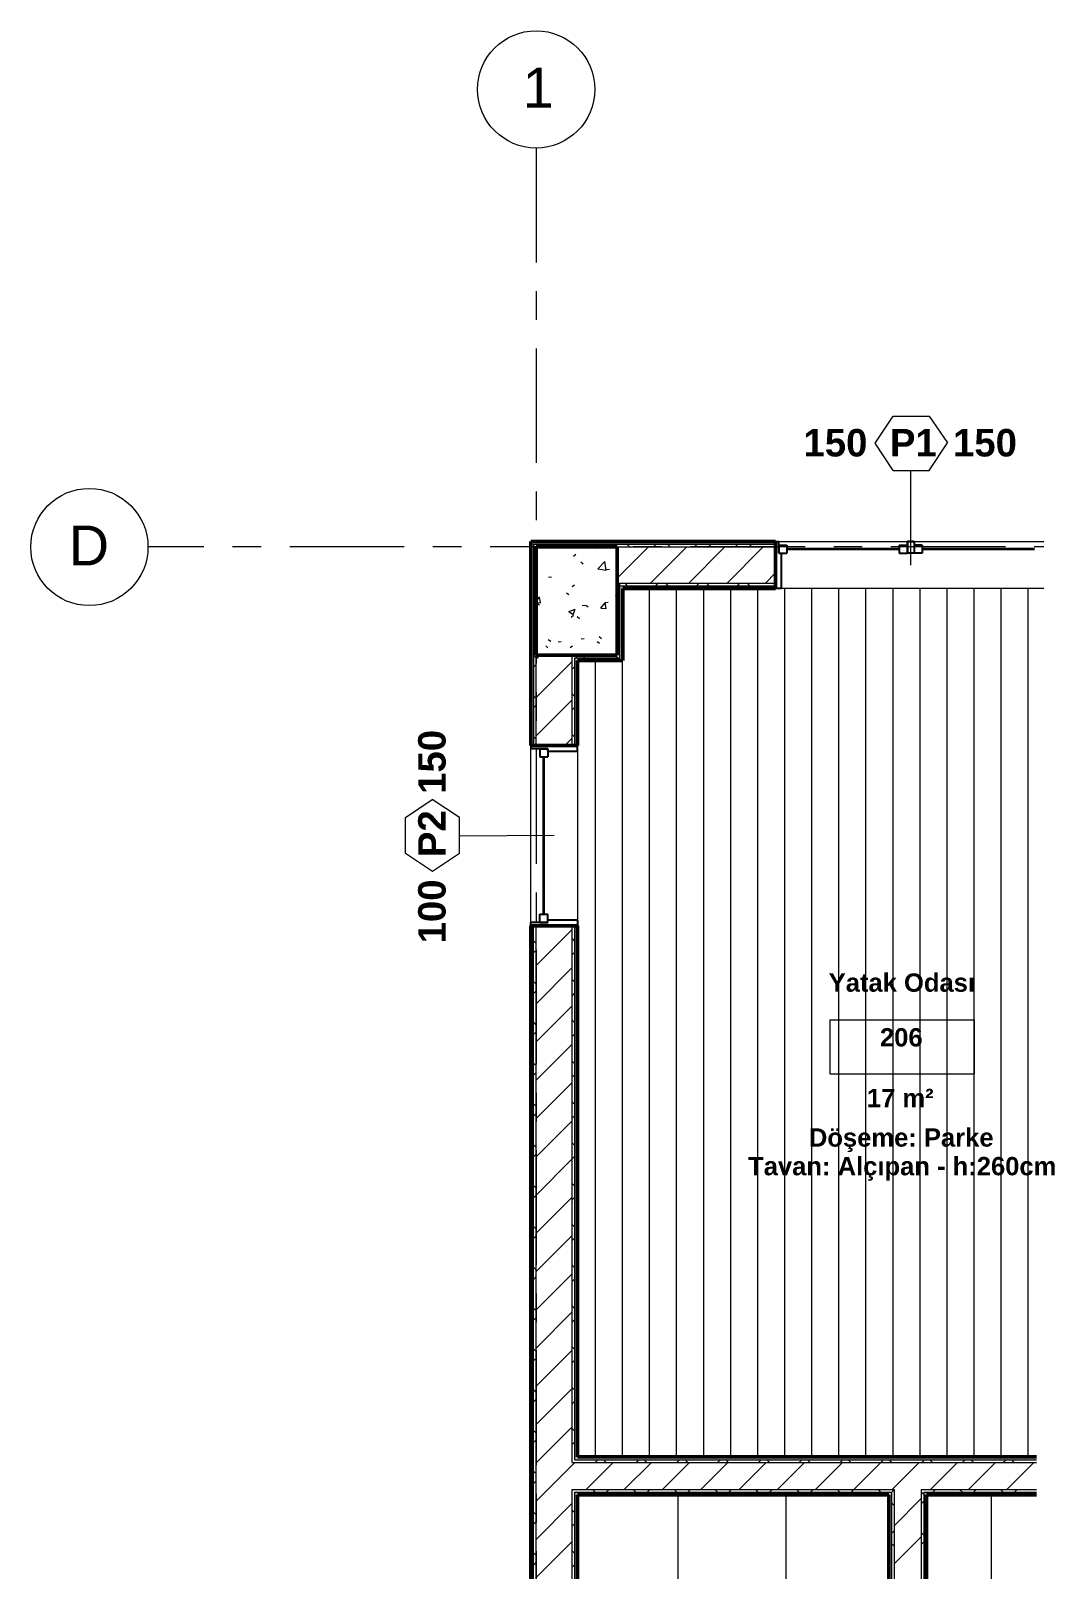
# Model space of a CAD drawing. Header units: centimetres. Extents: x -1798 to 30, y -905 to 1164.
# Drawn here: x -1798 to -1242, y 311 to 1164 of the extents above; entities that cross this region are included whole.
import ezdxf

# ---------------------------------------------------------------- set-up
doc = ezdxf.new("R2010")
doc.units = ezdxf.units.CM
doc.linetypes.add('Grid Line', pattern=[2.2225, 1.27, -0.3175, 0.3175, -0.3175])
for name, color, linetype, lineweight in [('A-AREA-IDEN', 2, 'Continuous', 9), ('A-FLOR-PATT', 8, 'Continuous', 18), ('A-GLAZ', 151, 'Continuous', 18), ('A-GLAZ-IDEN', 152, 'Continuous', 18), ('A-WALL', 113, 'Continuous', 18), ('A-WALL-PATT', 111, 'Continuous', 50), ('S-COLS', 52, 'Continuous', 18), ('S-GRID', 1, 'Continuous', 9), ('S-GRID-IDEN', 1, 'Continuous', 9)]:
    doc.layers.add(name, color=color, linetype=linetype, lineweight=lineweight)
doc.styles.add('Arial', font='arial.ttf', dxfattribs={"height": 22.129491})
doc.styles.add('Arial_B', font='arialbd.ttf', dxfattribs={"height": 10.147562})
doc.styles.add('Arial_B_1', font='arialbd.ttf', dxfattribs={"height": 15.221343})

msp = doc.modelspace()

# ---------------------------------------------------------------- hatches: boundary and pattern name
at = {"layer": 'A-GLAZ', "ltscale": 50}
h = msp.add_hatch(dxfattribs=at)
h.set_pattern_fill('FP_5', color=256, angle=180, style=0, pattern_type=2)
h.set_pattern_definition([(45, (-0.0004, 4e-05), (-35.3553, 35.3553), []), (135, (-0.0004, 4e-05), (-35.3553, -35.3553), [])])
h.paths.add_polyline_path([(-1308.25, 874.48), (-1308.25, 880.83), (-1312.06, 880.83), (-1312.06, 874.48)], flags=0)
at = {"layer": 'A-WALL-PATT', "lineweight": 5, "ltscale": 50}
for points in [[(-1520.9, 817.83), (-1519.4, 817.83), (-1519.4, 880.83), (-1520.9, 880.83), (-1520.9, 854.78)], [(-1472.9, 879.33), (-1472.9, 880.83), (-1519.4, 880.83), (-1519.4, 879.33), (-1517.9, 879.33)], [(-1469.9, 814.83), (-1469.9, 854.83), (-1471.4, 854.78), (-1471.4, 814.83)], [(-1472.9, 814.83), (-1471.4, 814.83), (-1471.4, 816.33), (-1496.4, 816.33), (-1496.4, 814.83), (-1494.9, 814.83)], [(-1320.9, 21.83), (-1320.9, 352.33), (-1322.4, 352.33), (-1322.4, 21.83)]]:
    msp.add_hatch(color=256, dxfattribs=at).paths.add_polyline_path(points, flags=0)
at = {"layer": 'A-WALL-PATT', "lineweight": 18, "ltscale": 50}
h = msp.add_hatch(color=256, dxfattribs=at)
h.paths.add_polyline_path([(-950.9, 879.33), (-947.9, 879.33), (-947.9, 880.83), (-967.9, 880.83), (-967.9, 879.33)], flags=0)
h.paths.add_polyline_path([(-1017.9, 879.33), (-1017.9, 880.83), (-1235.15, 880.83), (-1235.15, 879.33), (-1070.53, 879.33)], flags=0)
h.paths.add_polyline_path([(-1385.15, 879.33), (-1385.15, 880.83), (-1472.9, 880.83), (-1472.9, 879.33), (-1446.5, 879.33)], flags=0)
at = {"layer": 'A-WALL-PATT', "lineweight": 5, "ltscale": 50}
h = msp.add_hatch(color=256, dxfattribs=at)
h.paths.add_polyline_path([(-950.9, 854.83), (-950.9, 856.33), (-967.9, 856.33), (-967.9, 854.83)], flags=0)
h.paths.add_polyline_path([(-1022.4, 854.83), (-1017.9, 854.83), (-1017.9, 856.33), (-1123.9, 856.33), (-1123.9, 854.83), (-1027.48, 854.83)], flags=0)
h.paths.add_polyline_path([(-1143.4, 854.83), (-1141.9, 854.83), (-1141.9, 856.33), (-1235.15, 856.33), (-1235.15, 854.83), (-1195.85, 854.83)], flags=0)
h.paths.add_polyline_path([(-1385.15, 854.83), (-1385.15, 856.33), (-1471.4, 856.33), (-1471.4, 854.83), (-1446.5, 854.83)], flags=0)
at = {"layer": 'A-WALL-PATT', "lineweight": 18, "ltscale": 50}
h = msp.add_hatch(color=256, dxfattribs=at)
h.paths.add_polyline_path([(-1519.4, 257.83), (-1519.4, 667.83), (-1520.9, 667.83), (-1520.9, 257.83)], flags=0)
h.paths.add_polyline_path([(-1520.9, 767.83), (-1519.4, 767.83), (-1519.4, 817.83), (-1520.9, 817.83), (-1520.9, 789.99)], flags=0)
at = {"layer": 'A-WALL-PATT', "lineweight": 5, "ltscale": 50}
h = msp.add_hatch(color=256, dxfattribs=at)
h.paths.add_polyline_path([(-1494.9, 260.83), (-1494.9, 353.83), (-1496.4, 353.83), (-1496.4, 260.83)], flags=0)
h.paths.add_polyline_path([(-1494.9, 371.83), (-1494.9, 667.83), (-1496.4, 667.83), (-1496.4, 371.83)], flags=0)
h.paths.add_polyline_path([(-1496.4, 767.83), (-1494.9, 767.83), (-1494.9, 814.83), (-1496.4, 814.83), (-1496.4, 789.99)], flags=0)
at = {"layer": 'A-WALL-PATT', "lineweight": 18, "ltscale": 50}
h = msp.add_hatch(color=256, dxfattribs=at)
h.paths.add_polyline_path([(-535.9, 371.83), (-535.9, 373.33), (-542.9, 373.33), (-542.9, 371.83)], flags=0)
h.paths.add_polyline_path([(-632.9, 371.83), (-632.9, 373.33), (-908.9, 373.33), (-908.9, 371.83), (-694.56, 371.83)], flags=0)
h.paths.add_polyline_path([(-926.9, 371.83), (-926.9, 373.33), (-935.4, 373.33), (-935.4, 371.83)], flags=0)
h.paths.add_polyline_path([(-1015.4, 371.83), (-1015.4, 373.33), (-1123.9, 373.33), (-1123.9, 371.83), (-1070.53, 371.83)], flags=0)
h.paths.add_polyline_path([(-1141.9, 371.83), (-1141.9, 373.33), (-1150.4, 373.33), (-1150.4, 371.83)], flags=0)
h.paths.add_polyline_path([(-1240.4, 371.83), (-1240.4, 373.33), (-1494.9, 373.33), (-1494.9, 371.83), (-1321.18, 371.83)], flags=0)
at = {"layer": 'A-WALL-PATT', "lineweight": 5, "ltscale": 50}
h = msp.add_hatch(color=256, dxfattribs=at)
h.paths.add_polyline_path([(-516.4, 352.33), (-516.4, 353.83), (-542.9, 353.83), (-542.9, 352.33), (-535.9, 352.33)], flags=0)
h.paths.add_polyline_path([(-632.9, 352.33), (-632.9, 353.83), (-935.4, 353.83), (-935.4, 352.33), (-694.56, 352.33)], flags=0)
h.paths.add_polyline_path([(-1015.4, 352.33), (-1015.4, 353.83), (-1150.4, 353.83), (-1150.4, 352.33), (-1070.53, 352.33)], flags=0)
h.paths.add_polyline_path([(-1240.4, 352.33), (-1240.4, 353.83), (-1302.9, 353.83), (-1302.9, 352.33), (-1301.4, 352.33)], flags=0)
h.paths.add_polyline_path([(-1321.18, 352.33), (-1320.9, 352.33), (-1320.9, 353.83), (-1494.9, 353.83), (-1494.9, 352.33), (-1322.4, 352.33)], flags=0)
at = {"layer": 'A-WALL-PATT', "lineweight": 18, "ltscale": 50}
h = msp.add_hatch(color=256, dxfattribs=at)
h.paths.add_polyline_path([(-1301.4, 2.33), (-1301.4, 218.83), (-1302.9, 218.83), (-1302.9, 2.33)], flags=0)
h.paths.add_polyline_path([(-1302.9, 236.83), (-1301.4, 236.83), (-1301.4, 352.33), (-1302.9, 352.33), (-1302.9, 271.64)], flags=0)
at = {"layer": 'S-COLS', "ltscale": 50}
h = msp.add_hatch(dxfattribs=at)
h.set_pattern_fill('FP_2', color=256, style=0, pattern_type=2)
h.set_pattern_definition([(50, (0, 0), (36.4365, -3.1877), [3.81, -41.91]), (355, (0, 0), (-7.04845, 38.2117), [3.048, -33.528]), (100.451, (3.036, -0.266), (29.3886, 35.02294), [3.238, -35.618]), (46.184, (0, 10.16), (54.216, -8.4084), [5.715, -62.865]), (96.636, (4.52, 9.46), (47.4805, 49.4854), [4.857, -53.427]), (351.184, (0, 10.16), (47.481, 49.4846), [4.572, -50.292]), (21, (5.08, 7.62), (30.32265, -20.4528), [3.81, -41.91]), (326, (5.08, 7.62), (12.3607, 36.8379), [3.048, -33.528]), (71.451, (7.607, 5.916), (42.6833, 16.3839), [3.238, -35.618]), (37.5, (0, 0), (0.61807, 16.91082), [1.676, -31.445, 1.676, -32.36, -33.655]), (37.5, (0, 0), (0.61807, 16.91082), [-67.158, 1.676, -31.979]), (7.5, (0, 0), (13.36414, 20.03578), [1.676, -17.729, 1.676, -30.683, -12.827]), (7.5, (0, 0), (13.36414, 20.03578), [-51.765, 1.676, -11.151]), (327.5, (-11.328, 0), (27.11816, -1.14606), [1.676, -11.024, 1.676, -37.948, -52.578]), (327.5, (-11.328, 0), (27.11816, -1.14606), [-52.324, 1.676, -50.902]), (317.5, (-16.408, 0), (29.6258, 5.08507), [1.676, -14.834, 1.676, -24.638, -37.338]), (317.5, (-16.408, 0), (29.6258, 5.08507), [-42.824, 1.676, -35.662])])
h.paths.add_polyline_path([(-1472.9, 817.83), (-1472.9, 877.83), (-1517.9, 877.83), (-1517.9, 817.83)], flags=0)

# ---------------------------------------------------------------- linework, layer by layer
at = {"layer": 'A-AREA-IDEN', "ltscale": 50}
for p, q in [((-1355.06, 615.76), (-1355.06, 585.76)), ((-1355.06, 615.76), (-1275.06, 615.76)), ((-1275.06, 615.76), (-1275.06, 585.76)), ((-1355.06, 585.76), (-1275.06, 585.76))]:
    msp.add_line(p, q, dxfattribs=at)
at = {"layer": 'A-FLOR-PATT', "linetype": 'Continuous', "ltscale": 50}
for p, q in [((-1455, 373.33), (-1455, 854.78)), ((-1440, 373.33), (-1440, 854.78)), ((-1425, 373.33), (-1425, 854.79)), ((-1410, 373.33), (-1410, 854.79)), ((-1395, 373.33), (-1395, 854.79)), ((-1380, 373.33), (-1380, 854.79)), ((-1365, 373.33), (-1365, 854.8)), ((-1350, 373.33), (-1350, 854.8)), ((-1335, 373.33), (-1335, 854.8)), ((-1320, 373.33), (-1320, 854.8)), ((-1305, 373.33), (-1305, 854.8)), ((-1290, 373.33), (-1290, 854.81)), ((-1275, 373.33), (-1275, 854.81)), ((-1260, 373.33), (-1260, 854.81)), ((-1245, 373.33), (-1245, 854.81)), ((-1485, 373.33), (-1485, 814.83)), ((-1470, 373.33), (-1470, 814.83)), ((-1439.4, 352.33), (-1439.4, 20.33)), ((-1379.4, 352.33), (-1379.4, 23.33)), ((-1265.4, 235.33), (-1265.4, 352.33))]:
    msp.add_line(p, q, dxfattribs=at)
at = {"layer": 'A-GLAZ', "lineweight": 25, "ltscale": 50}
for p, q in [((-1385.15, 880.83), (-1383.25, 880.83)), ((-1383.25, 874.48), (-1383.25, 880.83)), ((-1383.25, 878.93), (-1383.25, 874.48)), ((-1383.25, 878.93), (-1378.8, 878.93)), ((-1378.8, 878.93), (-1378.8, 874.48)), ((-1316.5, 878.93), (-1316.5, 874.48)), ((-1316.5, 878.93), (-1312.06, 878.93)), ((-1312.06, 880.83), (-1312.06, 874.48)), ((-1308.25, 880.83), (-1312.06, 880.83)), ((-1312.06, 880.83), (-1308.25, 880.83)), ((-1312.06, 874.48), (-1312.06, 880.83)), ((-1312.06, 878.93), (-1312.06, 874.48)), ((-1308.25, 880.83), (-1308.25, 874.48)), ((-1308.25, 880.83), (-1308.25, 874.48)), ((-1308.25, 878.93), (-1308.25, 874.48)), ((-1303.8, 878.93), (-1308.25, 878.93)), ((-1303.8, 878.93), (-1303.8, 874.48)), ((-1383.25, 874.48), (-1378.8, 874.48)), ((-1381.98, 874.48), (-1381.98, 854.83)), ((-1316.5, 874.48), (-1312.06, 874.48)), ((-1308.25, 874.48), (-1312.06, 874.48)), ((-1308.25, 874.48), (-1312.06, 874.48)), ((-1303.8, 874.48), (-1308.25, 874.48)), ((-1381.98, 854.83), (-1385.15, 854.83)), ((-1520.9, 767.83), (-1520.9, 765.92)), ((-1494.9, 764.65), (-1494.9, 767.83)), ((-1511.46, 765.92), (-1520.9, 765.92)), ((-1515.9, 765.92), (-1511.46, 765.92)), ((-1515.9, 765.92), (-1515.9, 761.48)), ((-1515.9, 761.48), (-1511.46, 761.48)), ((-1511.46, 765.92), (-1511.46, 761.48)), ((-1511.46, 764.65), (-1511.46, 765.92)), ((-1511.46, 764.65), (-1494.9, 764.65)), ((-1515.9, 674.18), (-1511.46, 674.18)), ((-1515.9, 669.73), (-1515.9, 674.18)), ((-1511.46, 669.73), (-1511.46, 674.18)), ((-1511.46, 669.73), (-1520.9, 669.73)), ((-1520.9, 667.83), (-1520.9, 669.73)), ((-1515.9, 669.73), (-1511.46, 669.73)), ((-1494.9, 671), (-1511.46, 671)), ((-1511.46, 669.73), (-1511.46, 671)), ((-1494.9, 671), (-1494.9, 667.83))]:
    msp.add_line(p, q, dxfattribs=at)
at = {"layer": 'A-GLAZ', "lineweight": 35, "ltscale": 50}
for p, q in [((-1316.5, 876.71), (-1378.8, 876.71)), ((-1241.5, 876.71), (-1303.8, 876.71)), ((-1513.68, 674.18), (-1513.68, 761.48))]:
    msp.add_line(p, q, dxfattribs=at)
at = {"layer": 'A-GLAZ-IDEN', "ltscale": 50}
for p, q in [((-1329.88, 935.33), (-1319.88, 950.33)), ((-1319.88, 950.33), (-1299.88, 950.33)), ((-1299.88, 950.33), (-1289.88, 935.58)), ((-1319.88, 920.33), (-1329.88, 935.33)), ((-1299.88, 920.33), (-1289.88, 935.58)), ((-1319.88, 920.33), (-1299.88, 920.33)), ((-1310.15, 867.83), (-1310.15, 920.33)), ((-1590.4, 727.83), (-1575.65, 737.83)), ((-1560.4, 727.83), (-1575.65, 737.83)), ((-1590.4, 707.83), (-1590.4, 727.83)), ((-1560.4, 707.83), (-1560.4, 727.83)), ((-1507.9, 717.83), (-1560.4, 717.56)), ((-1575.4, 697.83), (-1590.4, 707.83)), ((-1560.4, 707.83), (-1575.4, 697.83))]:
    msp.add_line(p, q, dxfattribs=at)
at = {"layer": 'A-WALL', "lineweight": 50, "ltscale": 50}
for p, q in [((-1385.15, 880.83), (-1520.9, 880.83)), ((-1520.9, 880.83), (-1520.9, 767.83)), ((-1385.15, 854.83), (-1385.15, 880.83)), ((-1517.9, 817.83), (-1517.9, 877.83)), ((-1517.9, 877.83), (-1472.9, 877.83)), ((-1472.9, 877.83), (-1472.9, 817.83)), ((-1469.9, 854.83), (-1385.15, 854.83)), ((-1469.9, 814.83), (-1469.9, 854.83)), ((-1472.9, 817.83), (-1517.9, 817.83)), ((-1494.9, 767.83), (-1494.9, 814.83)), ((-1494.9, 814.83), (-1469.9, 814.83)), ((-1520.9, 767.83), (-1494.9, 767.83)), ((-1520.9, 667.83), (-1520.9, -372.17)), ((-1494.9, 667.83), (-1520.9, 667.83)), ((-1494.9, 373.33), (-1494.9, 667.83)), ((-1240.4, 373.33), (-1494.9, 373.33)), ((-1494.9, 260.83), (-1494.9, 352.33)), ((-1494.9, 352.33), (-1322.4, 352.33)), ((-1322.4, 352.33), (-1322.4, 23.33)), ((-1301.4, 352.33), (-1240.4, 352.33)), ((-1301.4, 238.33), (-1301.4, 352.33))]:
    msp.add_line(p, q, dxfattribs=at)
at = {"layer": 'A-WALL', "ltscale": 50}
for p, q in [((-1519.4, 879.33), (-1385.15, 879.33)), ((-1519.4, 879.33), (-1519.4, 767.83)), ((-1385.15, 880.83), (-1312.06, 880.83)), ((-1308.25, 880.83), (-1235.15, 880.83)), ((-1472.9, 877.83), (-1385.15, 877.83)), ((-1472.9, 857.83), (-1385.15, 857.83)), ((-1471.4, 816.33), (-1471.4, 857.83)), ((-1471.4, 856.33), (-1385.15, 856.33)), ((-1235.15, 854.83), (-1385.15, 854.83)), ((-1517.9, 767.83), (-1517.9, 817.83)), ((-1497.9, 767.83), (-1497.9, 817.83)), ((-1496.4, 767.83), (-1496.4, 816.33)), ((-1496.4, 816.33), (-1471.4, 816.33)), ((-1520.9, 667.83), (-1520.9, 767.83)), ((-1494.9, 767.83), (-1494.9, 667.83)), ((-1519.4, -372.17), (-1519.4, 667.83)), ((-1517.9, 257.83), (-1517.9, 667.83)), ((-1497.9, 370.33), (-1497.9, 667.83)), ((-1496.4, 371.83), (-1496.4, 667.83)), ((-1497.9, 370.33), (-1240.4, 370.33)), ((-1496.4, 371.83), (-1240.4, 371.83)), ((-1497.9, 257.83), (-1497.9, 355.33)), ((-1497.9, 355.33), (-1319.4, 355.33)), ((-1496.4, 259.33), (-1496.4, 353.83)), ((-1496.4, 353.83), (-1320.9, 353.83)), ((-1320.9, 353.83), (-1320.9, 21.83)), ((-1319.4, 355.33), (-1319.4, 20.33)), ((-1304.4, 355.33), (-1240.4, 355.33)), ((-1304.4, 355.33), (-1304.4, 235.33)), ((-1302.9, 353.83), (-1240.4, 353.83)), ((-1302.9, 353.83), (-1302.9, 236.83))]:
    msp.add_line(p, q, dxfattribs=at)
at = {"layer": 'A-WALL-PATT', "linetype": 'Continuous', "lineweight": 18, "ltscale": 50}
for p, q in [((-1519.4, 879.1), (-1519.18, 879.33)), ((-1511.4, 877.83), (-1512.9, 879.33)), ((-1498.05, 877.83), (-1496.55, 879.33)), ((-1488.77, 877.83), (-1490.27, 879.33)), ((-1475.42, 877.83), (-1473.92, 879.33)), ((-1466.14, 877.83), (-1467.64, 879.33)), ((-1452.79, 877.83), (-1451.29, 879.33)), ((-1443.51, 877.83), (-1445.01, 879.33)), ((-1430.17, 877.83), (-1428.67, 879.33)), ((-1420.89, 877.83), (-1422.39, 879.33)), ((-1407.54, 877.83), (-1406.04, 879.33)), ((-1398.26, 877.83), (-1399.76, 879.33)), ((-1472.9, 860.55), (-1455.62, 877.83)), ((-1454.41, 857.83), (-1434.41, 877.83)), ((-1433.2, 857.83), (-1413.2, 877.83)), ((-1411.98, 857.83), (-1391.98, 877.83)), ((-1517.9, 861.71), (-1519.4, 863.21)), ((-1390.77, 857.83), (-1385.15, 863.45)), ((-1519.4, 856.47), (-1517.9, 857.97)), ((-1472.9, 857.72), (-1472.79, 857.83)), ((-1467.27, 856.33), (-1468.77, 857.83)), ((-1451.67, 856.33), (-1450.17, 857.83)), ((-1444.64, 856.33), (-1446.14, 857.83)), ((-1429.04, 856.33), (-1427.54, 857.83)), ((-1422.01, 856.33), (-1423.51, 857.83)), ((-1406.41, 856.33), (-1404.91, 857.83)), ((-1399.39, 856.33), (-1400.89, 857.83)), ((-1517.9, 839.08), (-1519.4, 840.58)), ((-1471.4, 837.84), (-1472.9, 839.34)), ((-1472.9, 835.09), (-1471.4, 836.59)), ((-1519.4, 833.85), (-1517.9, 835.35)), ((-1519.28, 817.83), (-1519.4, 817.95)), ((-1519.4, 811.22), (-1517.9, 812.72)), ((-1517.9, 816.45), (-1519.28, 817.83)), ((-1517.9, 815.55), (-1515.62, 817.83)), ((-1517.9, 794.33), (-1497.9, 814.33)), ((-1497.9, 810.09), (-1496.4, 811.59)), ((-1495.15, 816.33), (-1496.65, 817.83)), ((-1491.67, 816.33), (-1490.17, 817.83)), ((-1472.9, 816.71), (-1474.02, 817.83)), ((-1472.52, 816.33), (-1472.9, 816.71)), ((-1517.9, 793.83), (-1519.4, 795.33)), ((-1496.4, 794.95), (-1497.9, 796.45)), ((-1519.4, 788.59), (-1517.9, 790.09)), ((-1517.9, 773.12), (-1497.9, 793.12)), ((-1497.9, 787.46), (-1496.4, 788.96)), ((-1517.9, 771.2), (-1519.4, 772.7)), ((-1501.98, 767.83), (-1497.9, 771.91)), ((-1496.4, 772.33), (-1497.9, 773.83)), ((-1517.9, 667.06), (-1517.13, 667.83)), ((-1517.9, 645.84), (-1497.9, 665.84)), ((-1517.9, 658.06), (-1519.4, 659.56)), ((-1496.4, 659.19), (-1497.9, 660.69)), ((-1519.4, 652.83), (-1517.9, 654.33)), ((-1497.9, 651.7), (-1496.4, 653.2)), ((-1517.9, 624.63), (-1497.9, 644.63)), ((-1517.9, 635.44), (-1519.4, 636.94)), ((-1519.4, 630.2), (-1517.9, 631.7)), ((-1496.4, 636.56), (-1497.9, 638.06)), ((-1517.9, 603.42), (-1497.9, 623.42)), ((-1497.9, 629.07), (-1496.4, 630.57)), ((-1517.9, 612.81), (-1519.4, 614.31)), ((-1496.4, 613.94), (-1497.9, 615.44)), ((-1519.4, 607.57), (-1517.9, 609.07)), ((-1497.9, 606.44), (-1496.4, 607.94)), ((-1517.9, 582.2), (-1497.9, 602.2)), ((-1517.9, 590.18), (-1519.4, 591.68)), ((-1496.4, 591.31), (-1497.9, 592.81)), ((-1519.4, 584.94), (-1517.9, 586.44)), ((-1517.9, 560.99), (-1497.9, 580.99)), ((-1497.9, 583.82), (-1496.4, 585.32)), ((-1517.9, 567.55), (-1519.4, 569.05)), ((-1519.4, 562.32), (-1517.9, 563.82)), ((-1496.4, 568.68), (-1497.9, 570.18)), ((-1517.9, 539.78), (-1497.9, 559.78)), ((-1497.9, 561.19), (-1496.4, 562.69)), ((-1517.9, 544.93), (-1519.4, 546.43)), ((-1496.4, 546.05), (-1497.9, 547.55)), ((-1519.4, 539.69), (-1517.9, 541.19)), ((-1517.9, 518.56), (-1497.9, 538.56)), ((-1497.9, 538.56), (-1496.4, 540.06)), ((-1517.9, 522.3), (-1519.4, 523.8)), ((-1496.4, 523.43), (-1497.9, 524.93)), ((-1519.4, 517.06), (-1517.9, 518.56)), ((-1517.9, 497.35), (-1497.9, 517.35)), ((-1497.9, 515.94), (-1496.4, 517.44)), ((-1517.9, 499.67), (-1519.4, 501.17)), ((-1519.4, 494.44), (-1517.9, 495.94)), ((-1517.9, 476.14), (-1497.9, 496.14)), ((-1496.4, 500.8), (-1497.9, 502.3)), ((-1497.9, 493.31), (-1496.4, 494.81)), ((-1517.9, 477.04), (-1519.4, 478.54)), ((-1496.4, 478.17), (-1497.9, 479.67)), ((-1519.4, 471.81), (-1517.9, 473.31)), ((-1517.9, 454.92), (-1497.9, 474.92)), ((-1497.9, 470.68), (-1496.4, 472.18)), ((-1517.9, 454.42), (-1519.4, 455.92)), ((-1517.9, 433.71), (-1497.9, 453.71)), ((-1496.4, 455.54), (-1497.9, 457.04)), ((-1519.4, 449.18), (-1517.9, 450.68)), ((-1497.9, 448.05), (-1496.4, 449.55)), ((-1517.9, 431.79), (-1519.4, 433.29)), ((-1519.4, 426.55), (-1517.9, 428.05)), ((-1517.9, 412.5), (-1497.9, 432.5)), ((-1496.4, 432.92), (-1497.9, 434.42)), ((-1497.9, 425.43), (-1496.4, 426.93)), ((-1517.9, 409.16), (-1519.4, 410.66)), ((-1517.9, 391.28), (-1497.9, 411.28)), ((-1496.4, 410.29), (-1497.9, 411.79)), ((-1519.4, 403.93), (-1517.9, 405.43)), ((-1497.9, 402.8), (-1496.4, 404.3)), ((-1517.9, 386.53), (-1519.4, 388.03)), ((-1517.9, 370.07), (-1497.9, 390.07)), ((-1496.4, 387.66), (-1497.9, 389.16)), ((-1519.4, 381.3), (-1517.9, 382.8)), ((-1497.9, 380.17), (-1496.4, 381.67)), ((-1517.9, 348.86), (-1497.9, 368.86)), ((-1497.9, 368.86), (-1496.43, 370.33)), ((-1490.22, 355.33), (-1475.22, 370.33)), ((-1485.12, 370.33), (-1483.62, 371.83)), ((-1479.07, 370.33), (-1480.57, 371.83)), ((-1469.01, 355.33), (-1454.01, 370.33)), ((-1462.49, 370.33), (-1460.99, 371.83)), ((-1456.45, 370.33), (-1457.95, 371.83)), ((-1447.79, 355.33), (-1432.79, 370.33)), ((-1439.86, 370.33), (-1438.36, 371.83)), ((-1433.82, 370.33), (-1435.32, 371.83)), ((-1426.58, 355.33), (-1411.58, 370.33)), ((-1417.24, 370.33), (-1415.74, 371.83)), ((-1411.19, 370.33), (-1412.69, 371.83)), ((-1405.37, 355.33), (-1390.37, 370.33)), ((-1394.61, 370.33), (-1393.11, 371.83)), ((-1388.56, 370.33), (-1390.06, 371.83)), ((-1384.15, 355.33), (-1369.15, 370.33)), ((-1371.98, 370.33), (-1370.48, 371.83)), ((-1365.94, 370.33), (-1367.44, 371.83)), ((-1362.94, 355.33), (-1347.94, 370.33)), ((-1349.35, 370.33), (-1347.85, 371.83)), ((-1343.31, 370.33), (-1344.81, 371.83)), ((-1341.73, 355.33), (-1326.73, 370.33)), ((-1326.73, 370.33), (-1325.23, 371.83)), ((-1320.68, 370.33), (-1322.18, 371.83)), ((-1320.51, 355.33), (-1305.51, 370.33)), ((-1304.1, 370.33), (-1302.6, 371.83)), ((-1298.05, 370.33), (-1299.55, 371.83)), ((-1299.3, 355.33), (-1284.3, 370.33)), ((-1281.47, 370.33), (-1279.97, 371.83)), ((-1278.09, 355.33), (-1263.09, 370.33)), ((-1275.43, 370.33), (-1276.93, 371.83)), ((-1258.84, 370.33), (-1257.34, 371.83)), ((-1256.87, 355.33), (-1241.87, 370.33)), ((-1252.8, 370.33), (-1254.3, 371.83)), ((-1517.9, 363.91), (-1519.4, 365.41)), ((-1519.4, 358.67), (-1517.9, 360.17)), ((-1485.2, 353.83), (-1486.7, 355.33)), ((-1478.99, 353.83), (-1477.49, 355.33)), ((-1462.57, 353.83), (-1464.07, 355.33)), ((-1456.36, 353.83), (-1454.86, 355.33)), ((-1439.95, 353.83), (-1441.45, 355.33)), ((-1433.74, 353.83), (-1432.24, 355.33)), ((-1417.32, 353.83), (-1418.82, 355.33)), ((-1411.11, 353.83), (-1409.61, 355.33)), ((-1394.69, 353.83), (-1396.19, 355.33)), ((-1388.48, 353.83), (-1386.98, 355.33)), ((-1372.06, 353.83), (-1373.56, 355.33)), ((-1365.85, 353.83), (-1364.35, 355.33)), ((-1349.44, 353.83), (-1350.94, 355.33)), ((-1343.23, 353.83), (-1341.73, 355.33)), ((-1326.81, 353.83), (-1328.31, 355.33)), ((-1320.9, 353.52), (-1320.6, 353.83)), ((-1320.6, 353.83), (-1319.4, 355.02)), ((-1319.4, 335.23), (-1304.4, 350.23)), ((-1304.18, 353.83), (-1304.4, 354.05)), ((-1302.9, 352.55), (-1304.18, 353.83)), ((-1297.97, 353.83), (-1296.47, 355.33)), ((-1281.55, 353.83), (-1283.05, 355.33)), ((-1275.34, 353.83), (-1273.84, 355.33)), ((-1258.93, 353.83), (-1260.43, 355.33)), ((-1252.72, 353.83), (-1251.22, 355.33)), ((-1517.9, 341.28), (-1519.4, 342.78)), ((-1517.9, 327.64), (-1497.9, 347.64)), ((-1496.4, 342.41), (-1497.9, 343.91)), ((-1319.4, 346.43), (-1320.9, 347.93)), ((-1304.4, 347.4), (-1302.9, 348.9)), ((-1519.4, 336.04), (-1517.9, 337.54)), ((-1497.9, 334.92), (-1496.4, 336.42)), ((-1517.9, 306.43), (-1497.9, 326.43)), ((-1320.9, 330.9), (-1319.4, 332.4)), ((-1319.4, 323.8), (-1320.9, 325.3)), ((-1319.4, 314.01), (-1304.4, 329.01)), ((-1302.9, 329.93), (-1304.4, 331.43)), ((-1304.4, 324.77), (-1302.9, 326.27)), ((-1517.9, 318.65), (-1519.4, 320.15)), ((-1496.4, 319.78), (-1497.9, 321.28)), ((-1519.4, 313.42), (-1517.9, 314.92)), ((-1497.9, 312.29), (-1496.4, 313.79))]:
    msp.add_line(p, q, dxfattribs=at)
at = {"layer": 'S-COLS', "color": 9, "lineweight": 50, "ltscale": 50}
for p, q in [((-1517.9, 877.83), (-1517.9, 817.83)), ((-1472.9, 877.83), (-1517.9, 877.83)), ((-1472.9, 817.83), (-1472.9, 877.83)), ((-1517.9, 817.83), (-1472.9, 817.83))]:
    msp.add_line(p, q, dxfattribs=at)
at = {"layer": 'S-GRID', "linetype": 'Grid Line', "ltscale": 50}
for p, q in [((-1517.9, 1099.03), (-1517.9, -840.42)), ((-35.27, 877.83), (-1733.15, 877.83))]:
    msp.add_line(p, q, dxfattribs=at)
at = {"layer": 'S-GRID-IDEN', "ltscale": 50}
for centre in [(-1517.9, 1131.53), (-1765.65, 877.83)]:
    msp.add_circle(centre, 32.5, dxfattribs=at)

# ---------------------------------------------------------------- texts
at = {"layer": 'A-AREA-IDEN', "ltscale": 50, "style": 'Arial_B'}
for s, height, p in [('Yatak Odası', 10.1476, (-1355.68, 631.27)), ('206', 10.148, (-1327.24, 600.92)), ('17 m²', 10.148, (-1334.49, 567.26)), ('Döşeme: Parke', 10.1476, (-1366.66, 545.38)), ('Tavan: Alçıpan - h:260cm', 10.1476, (-1400.36, 529.5))]:
    msp.add_text(s, height=height, dxfattribs=at).set_placement(p)
at = {"layer": 'A-GLAZ-IDEN', "ltscale": 50, "style": 'Arial_B_1'}
for s, p in [('150', (-1369.67, 928.02)), ('P1', (-1321.72, 928.02)), ('150', (-1286.75, 928.02))]:
    msp.add_text(s, height=15.221, dxfattribs=at).set_placement(p)
for s, p in [('150', (-1568.1, 740.97)), ('P2', (-1568.1, 705.87)), ('100', (-1568.1, 658.05))]:
    msp.add_text(s, height=15.221, rotation=90, dxfattribs=at).set_placement(p)
at = {"layer": 'S-GRID-IDEN', "ltscale": 50, "style": 'Arial'}
for s, p in [('1', (-1525.34, 1121.45)), ('D', (-1777.06, 867.61))]:
    msp.add_text(s, height=22.13, dxfattribs=at).set_placement(p)

doc.saveas('drawing.dxf')
